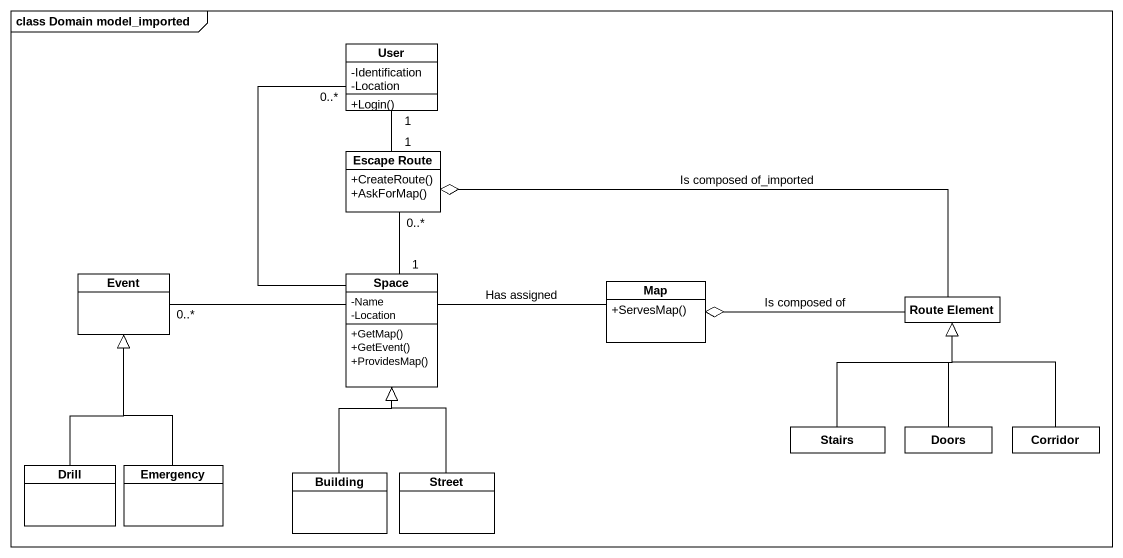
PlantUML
@startuml
mainframe class Domain model_imported
hide circle
hide empty members
skinparam classAttributeIconSize 0
class User {
  -Identification
  -Location
  +Login()
}
class "Escape Route" as Escape_Route {
  +CreateRoute()
  +AskForMap()
}
class Event
class Space {
  -Name
  -Location
  +GetMap()
  +GetEvent()
  +ProvidesMap()
}
class "Map" as Map_ {
  +ServesMap()
}
class "Route Element" as Route_Element
class Stairs
class Doors
class Corridor
class Drill
class Emergency
class Building
class Street
Escape_Route "1" -up- "1" User
Escape_Route "0..*" -- "1" Space
Escape_Route o-right- Route_Element : Is composed of_imported
Event "0..*" -right- Space
Space -up- "0..*" User
Space -right- Map_ : Has assigned
Map_ o-right- Route_Element : Is composed of
Stairs -up-|> Route_Element
Doors -up-|> Route_Element
Corridor -up-|> Route_Element
Drill -up-|> Event
Emergency -up-|> Event
Building -up-|> Space
Street -up-|> Space
@enduml
